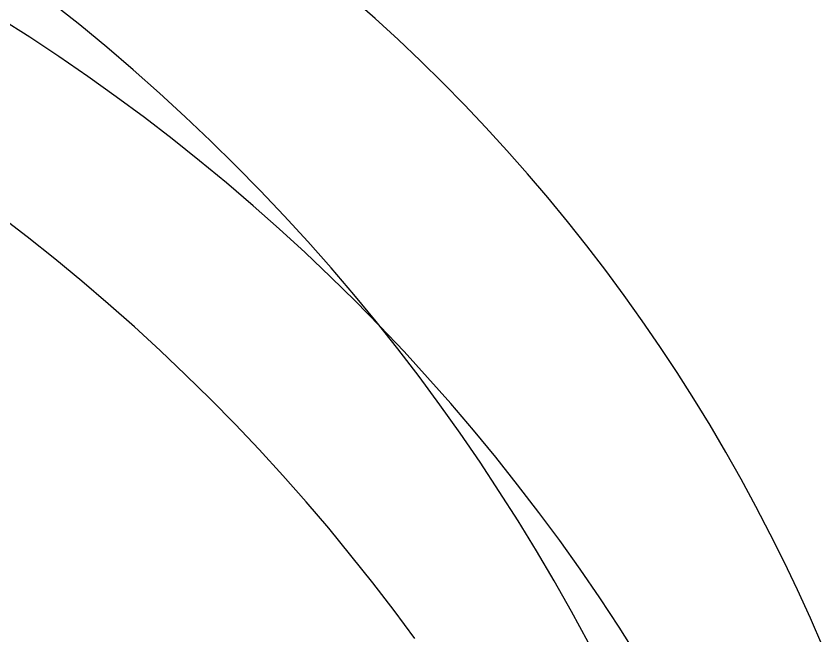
# Model space of a CAD drawing. Header units: metres. Extents: x 2 to 659295185, y -28 to 1124222152.
# Drawn here: x 654989.59 to 655013.52, y 1123177.46 to 1123195.83 of the extents above; entities that cross this region are included whole.
import ezdxf

# ---------------------------------------------------------------- set-up
doc = ezdxf.new("R2010")
doc.units = ezdxf.units.M
doc.header["$MEASUREMENT"] = 0
doc.layers.add('MANZANA', color=30, linetype='CONTINUOUS')

msp = doc.modelspace()

# ---------------------------------------------------------------- linework, layer by layer
at = {"layer": 'MANZANA'}
for points in [[(655013.5199, 1123177.137), (655013.1522, 1123177.9826), (655012.7698, 1123178.8217), (655012.3728, 1123179.654), (655011.9614, 1123180.4792), (655011.5356, 1123181.2971), (655011.0956, 1123182.1074), (655010.6416, 1123182.91), (655010.1736, 1123183.7045), (655009.6918, 1123184.4907), (655009.1964, 1123185.2684), (655008.6874, 1123186.0373), (655008.1651, 1123186.7972), (655007.6297, 1123187.5479), (655007.0812, 1123188.2892), (655006.5199, 1123189.0207), (655005.9458, 1123189.7423), (655005.3593, 1123190.4539), (655004.7605, 1123191.155), (655004.1495, 1123191.8456), (655003.5265, 1123192.5255), (655002.8918, 1123193.1943), (655002.2455, 1123193.852), (655001.5878, 1123194.4983), (655000.9189, 1123195.133), (655000.2391, 1123195.756), (654999.5485, 1123196.367)], [(655006.5562, 1123177.2757), (655006.0611, 1123178.1876), (655005.5502, 1123179.0906), (655005.0236, 1123179.9846), (655004.4814, 1123180.8693), (655003.9239, 1123181.7444), (655003.3512, 1123182.6096), (655002.7636, 1123183.4647), (655002.161, 1123184.3094), (655001.5439, 1123185.1435), (655000.9122, 1123185.9667), (655000.2663, 1123186.7787), (654999.6063, 1123187.5793), (654998.9325, 1123188.3683), (654998.245, 1123189.1454), (654997.544, 1123189.9104), (654996.8298, 1123190.663), (654996.1025, 1123191.4031), (654995.3625, 1123192.1303), (654994.6098, 1123192.8445), (654993.8448, 1123193.5455), (654993.0677, 1123194.233), (654992.2788, 1123194.9069), (654991.4781, 1123195.5669), (654990.6661, 1123196.2128)], [(655008.0347, 1123176.8446), (655007.4772, 1123177.7196), (655006.9045, 1123178.5849), (655006.3168, 1123179.44), (655005.7143, 1123180.2847), (655005.0971, 1123181.1187), (655004.4655, 1123181.9419), (655003.8196, 1123182.7539), (655003.1596, 1123183.5545), (655002.4857, 1123184.3435), (655001.7982, 1123185.1206), (655001.0972, 1123185.8856), (655000.383, 1123186.6382), (654999.6558, 1123187.3783), (654998.9157, 1123188.1055), (654998.1631, 1123188.8198), (654997.3981, 1123189.5207), (654996.621, 1123190.2083), (654995.832, 1123190.8821), (654995.0314, 1123191.5421), (654994.2194, 1123192.188), (654993.3962, 1123192.8196), (654992.5621, 1123193.4368), (654991.7174, 1123194.0393), (654990.8623, 1123194.627), (654989.9971, 1123195.1997), (654989.122, 1123195.7572)], [(655001.4195, 1123177.3787), (655000.8023, 1123178.2128), (655000.1707, 1123179.0359), (654999.5247, 1123179.8479), (654998.8648, 1123180.6486), (654998.1909, 1123181.4375), (654997.5034, 1123182.2146), (654996.8024, 1123182.9796), (654996.0882, 1123183.7323), (654995.3609, 1123184.4723), (654994.6209, 1123185.1996), (654993.8683, 1123185.9138), (654993.1033, 1123186.6148), (654992.3262, 1123187.3023), (654991.5372, 1123187.9761), (654990.7366, 1123188.6361), (654989.9246, 1123189.282), (654989.1014, 1123189.9137)]]:
    msp.add_lwpolyline(points, dxfattribs=at)

doc.saveas('drawing.dxf')
